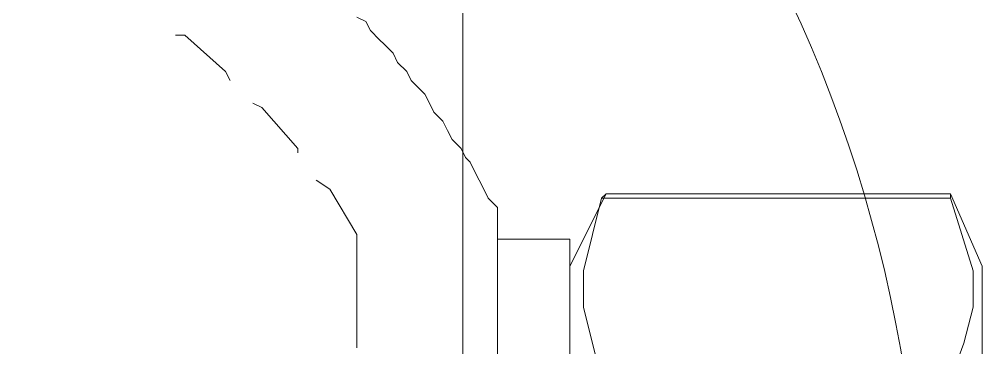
# Model space of a CAD drawing. Header units: millimetres. Extents: x 89051 to 218395, y -330386 to -125649.
# Drawn here: x 92561.09 to 92586.92, y -127014.42 to -127005.65 of the extents above; entities that cross this region are included whole.
import ezdxf

# ---------------------------------------------------------------- set-up
doc = ezdxf.new("R2010")
doc.units = ezdxf.units.MM
doc.header["$LTSCALE"] = 13
for name, pattern in [('1 实线', [0]), ('ACAD_ISO04W100', [30, 24, -3, 0, -3]), ('CENTER', [50.8, 31.75, -6.35, 6.35, -6.35])]:
    doc.linetypes.add(name, pattern=pattern)
doc.layers.get('0').update_dxf_attribs({"color": 1, "linetype": 'CENTER'})
doc.layers.add('C00-00-00', color=7, linetype='Continuous')
doc.layers.add('标注、文本', color=3, linetype='Continuous', lineweight=25)

msp = doc.modelspace()

# ---------------------------------------------------------------- linework, layer by layer
at = {"color": 7, "linetype": '1 实线', "lineweight": 0}
for centre, major_axis, ratio, start_param, end_param in [((92568.998, -127021.077), (0, 45.983), 0.866025, 2.304713, 7.120065), ((92572.931, -127021.077), (0, 45.983), 0.866025, 3.141593, 6.283185), ((92553.767, -127021.077), (0, -34.608), 0.908418, 5.225125, 10.48821), ((92565.852, -127021.077), (0, -34.608), 0.908418, 6.283185, 9.424778)]:
    msp.add_ellipse(centre, major_axis=major_axis, ratio=ratio, start_param=start_param, end_param=end_param, dxfattribs=at)
at = {"layer": 'C00-00-00', "lineweight": 15}
for points in [[(92573.855, -127010.671), (92573.613, -127010.429), (92573.492, -127010.187), (92573.371, -127009.945), (92573.249, -127009.703), (92573.128, -127009.461), (92573.007, -127009.34), (92572.886, -127009.098), (92572.644, -127008.856), (92572.523, -127008.614), (92572.402, -127008.372), (92572.16, -127008.129), (92572.039, -127007.887), (92571.918, -127007.645), (92571.676, -127007.403), (92571.555, -127007.282), (92571.434, -127007.04), (92571.192, -127006.798), (92571.071, -127006.556), (92570.829, -127006.314), (92570.708, -127006.193), (92570.466, -127005.951), (92570.345, -127005.709), (92570.103, -127005.588)], [(92565.505, -127006.072), (92565.263, -127006.072)], [(92566.594, -127007.04), (92565.505, -127006.072)], [(92566.715, -127007.282), (92566.594, -127007.04)], [(92567.562, -127008.008), (92567.32, -127007.887)], [(92568.53, -127009.098), (92567.562, -127008.008)], [(92568.53, -127009.219), (92568.53, -127009.098)], [(92569.377, -127010.187), (92569.014, -127009.945)], [(92570.103, -127011.397), (92569.377, -127010.187)], [(92576.759, -127010.308), (92575.791, -127012.244)], [(92576.638, -127010.429), (92576.759, -127010.308)], [(92585.955, -127010.308), (92576.759, -127010.308)], [(92586.802, -127012.244), (92585.955, -127010.308)], [(92585.955, -127010.308), (92585.955, -127010.429)], [(92576.638, -127015.269), (92576.154, -127013.333), (92576.154, -127012.365), (92576.396, -127011.397), (92576.638, -127010.429)], [(92576.638, -127010.429), (92578.453, -127010.429)], [(92576.638, -127010.429), (92585.955, -127010.429)], [(92579.3, -127010.429), (92581.115, -127010.429)], [(92582.083, -127010.429), (92583.898, -127010.429)], [(92584.14, -127010.429), (92584.745, -127010.429)], [(92584.745, -127010.429), (92585.955, -127010.429)], [(92585.955, -127010.429), (92586.56, -127012.365), (92586.56, -127013.333), (92586.318, -127014.301), (92585.955, -127015.269)], [(92573.855, -127025.918), (92573.855, -127010.671)], [(92570.103, -127012.607), (92570.103, -127011.397)], [(92575.791, -127011.518), (92573.855, -127011.518)], [(92575.791, -127011.518), (92575.791, -127011.881), (92575.791, -127012.365), (92575.791, -127012.97), (92575.791, -127013.817), (92575.791, -127014.785), (92575.791, -127015.874), (92575.791, -127017.084), (92575.791, -127018.415), (92575.791, -127019.746), (92575.791, -127021.077), (92575.791, -127022.529), (92575.791, -127023.86), (92575.791, -127025.192), (92575.791, -127026.402), (92575.791, -127027.491), (92575.791, -127028.459), (92575.791, -127029.185), (92575.791, -127029.911), (92575.791, -127030.395), (92575.791, -127030.637)], [(92586.802, -127029.911), (92586.802, -127029.79), (92586.802, -127029.548), (92586.802, -127029.064), (92586.802, -127028.338), (92586.802, -127027.612), (92586.802, -127026.644), (92586.802, -127025.555), (92586.802, -127024.345), (92586.802, -127023.013), (92586.802, -127021.682), (92586.802, -127020.472), (92586.802, -127019.141), (92586.802, -127017.81), (92586.802, -127016.6), (92586.802, -127015.511), (92586.802, -127014.543), (92586.802, -127013.817), (92586.802, -127013.091), (92586.802, -127012.607), (92586.802, -127012.365), (92586.802, -127012.244)], [(92570.103, -127014.422), (92570.103, -127012.607)]]:
    msp.add_lwpolyline(points, dxfattribs=at)
at = {"layer": '标注、文本', "color": 1, "linetype": 'ACAD_ISO04W100', "lineweight": 15}
msp.add_line((92572.931, -127080.467), (92572.931, -126961.688), dxfattribs=at)

doc.saveas('drawing.dxf')
